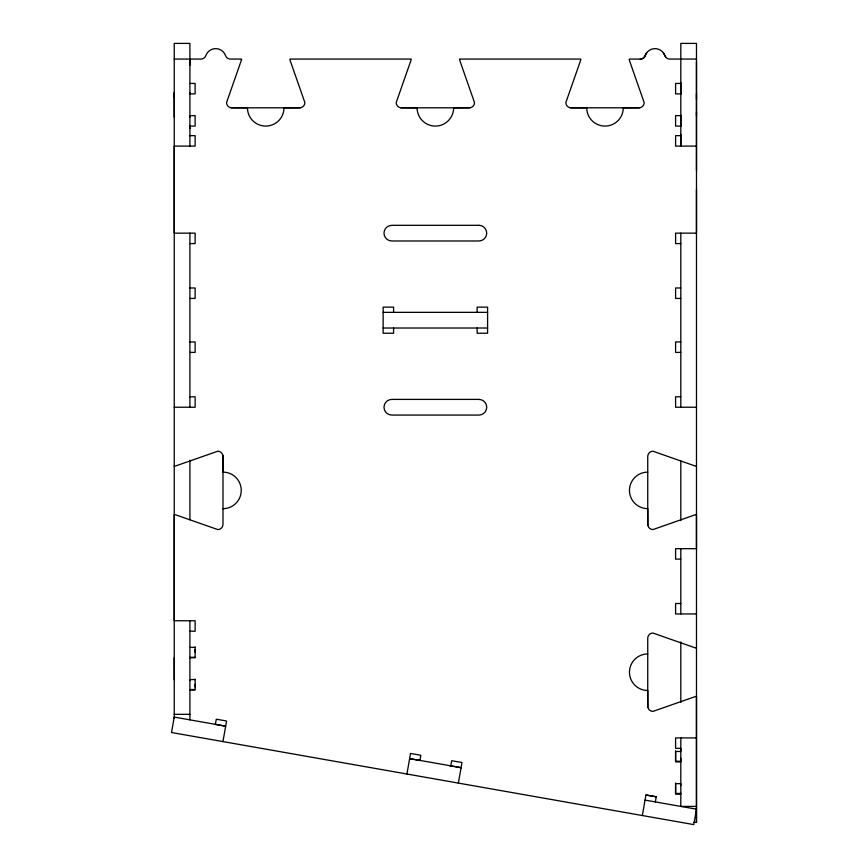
<?xml version="1.0" encoding="UTF-8"?>
<svg xmlns="http://www.w3.org/2000/svg" width="868" height="868" viewBox="0 0 868 868"><rect width="100%" height="100%" fill="white"/><g stroke="black" fill="none" stroke-linecap="round" stroke-linejoin="round"><path stroke-width="1.3" d="M174.24 97.509L174.24 92.442M174.24 679.557L174.24 657.792M174.24 93.885L174.24 117.082M189.908 92.442L189.908 93.885L195.126 93.885L195.126 83.437L189.908 83.437M189.908 128.486L189.908 126.088L195.126 126.088L195.126 115.639L189.853 115.639L189.908 117.082M189.908 65.165L189.908 59.067M195.126 686.913L195.126 684.299M195.126 652.096L195.126 649.481M675.597 783.023L675.597 793.46L680.816 793.46M675.597 750.82L675.597 761.258L680.816 761.258L680.816 758.231M680.816 785.616L680.816 783.663L675.597 783.663L675.597 794.111L680.816 794.111M680.816 146.399L680.816 134.356M680.816 126.337L680.816 115.411M680.816 94.232L680.816 82.406M696.483 115.639L696.483 112.015M693.868 822.332L696.483 822.332L696.483 696.472A5.251 5.251 0 0 0 694.986 696.689L652.964 711.391A5.219 5.219 0 0 1 647.745 706.172L647.745 638.284A5.219 5.219 0 0 1 652.964 633.054L694.986 647.767A5.23 5.23 0 0 0 696.483 647.984M696.483 189.625L696.483 233.145L675.597 233.145L675.597 243.593L680.816 243.593M696.483 170.475L696.483 61.682M189.908 679.926L189.908 680.61M215.383 724.346L216.295 719.203L226.581 721.015L222.946 741.587M406.918 774.028L410.553 753.457L420.839 755.269L419.938 760.411M450.796 765.847L451.696 760.704L461.982 762.516L458.358 783.088M642.331 815.529L645.955 794.958L656.251 796.77L655.34 801.989M644.447 56.962L646.649 52.829M300.621 107.719L283.999 107.806A18.282 18.282 0 0 1 265.716 126.088A18.282 18.282 0 0 1 247.445 107.806L230.823 107.719M470.261 107.719L453.639 107.806A18.282 18.282 0 0 1 435.367 126.088A18.282 18.282 0 0 1 417.085 107.806L400.463 107.719M639.9 107.719L623.278 107.806A18.282 18.282 0 0 1 605.007 126.088A18.282 18.282 0 0 1 586.725 107.806L570.113 107.719M174.24 59.067L200.92 59.067A5.219 5.219 0 0 0 205.846 55.585A10.449 10.449 0 0 1 225.539 55.585A5.219 5.219 0 0 0 230.465 59.067L241.478 59.067A5.208 5.208 0 0 1 241.261 60.565L226.548 102.587A5.219 5.219 0 0 0 231.778 107.806L299.666 107.806A5.219 5.219 0 0 0 304.885 102.587L290.183 60.565A5.219 5.219 0 0 1 289.966 59.067L411.117 59.067A5.23 5.23 0 0 1 410.9 60.565L396.188 102.587A5.219 5.219 0 0 0 401.417 107.806L469.306 107.806A5.219 5.219 0 0 0 474.525 102.587L459.823 60.565A5.219 5.219 0 0 1 459.606 59.067L580.768 59.067A5.23 5.23 0 0 1 580.54 60.565L565.838 102.587A5.219 5.219 0 0 0 571.057 107.806L638.946 107.806A5.219 5.219 0 0 0 644.175 102.587L629.463 60.565A5.208 5.208 0 0 1 629.246 59.067L640.259 59.067A5.219 5.219 0 0 0 645.184 55.585A10.449 10.449 0 0 1 664.877 55.585A5.219 5.219 0 0 0 669.803 59.067L696.483 59.067M680.816 83.437L675.597 83.437L675.597 93.885L680.87 93.885M680.87 115.639L675.597 115.639L675.597 126.088L680.816 126.088M189.908 135.658L195.126 135.658L195.126 146.106L174.24 146.106L174.24 233.145L195.126 233.145L195.126 243.593L189.908 243.593M680.816 135.658L675.597 135.658L675.597 146.106L696.483 146.106M189.908 287.981L195.126 287.981L195.126 298.429L189.908 298.429M680.816 287.981L675.597 287.981L675.597 298.429L680.816 298.429M383.135 312.35L487.588 312.35M383.135 328.017L487.588 328.017M189.908 341.949L195.126 341.949L195.126 352.397L189.908 352.397M680.816 341.949L675.597 341.949L675.597 352.397L680.816 352.397M189.908 396.784L195.126 396.784L195.126 407.233L174.24 407.233M680.816 396.784L675.597 396.784L675.597 407.233L696.483 407.233M680.816 559.111L675.597 559.111L675.597 548.674L696.483 548.674L696.483 514.637A5.251 5.251 0 0 0 694.986 514.854L652.964 529.567A5.219 5.219 0 0 1 647.745 524.337L647.745 456.449A5.219 5.219 0 0 1 652.964 451.23L694.986 465.932A5.23 5.23 0 0 0 696.483 466.149M680.816 603.51L675.597 603.51L675.597 613.947L696.483 613.947M189.908 631.199L195.126 631.199L195.126 620.75L174.24 620.75L174.24 514.637A5.23 5.23 0 0 1 175.737 514.854L217.759 529.567A5.219 5.219 0 0 0 222.989 524.337L222.989 456.449A5.219 5.219 0 0 0 217.759 451.23L175.737 465.932A5.251 5.251 0 0 1 174.24 466.149M189.908 647.354L195.126 647.354M189.908 657.315L195.126 657.315M189.908 657.792L195.126 657.792L195.126 646.877M189.908 679.557L195.126 679.557M189.908 689.528L195.126 689.528M189.908 690.006L195.126 690.006L195.126 679.08M174.24 714.321L189.908 714.321M696.483 737.919L675.597 737.919L675.597 748.368L680.816 748.368L680.816 751.46L675.597 751.46L675.597 761.909L680.816 761.909M696.483 806.405L680.816 806.405L680.816 737.919M645.966 795.034L656.251 796.846M225.669 726.158L174.24 717.087L171.517 732.516L693.76 824.6L696.483 809.171L645.033 800.101M409.642 758.589L461.396 767.713L449.429 765.674M215.199 724.379L224.519 726.017M409.653 758.665L420.253 760.531M663.402 52.829L665.615 56.962M647.832 525.292L647.745 508.67A18.282 18.282 0 0 1 629.463 490.398A18.282 18.282 0 0 1 647.745 472.116M647.832 707.127L647.745 690.505A18.282 18.282 0 0 1 629.463 672.223A18.282 18.282 0 0 1 647.745 653.951M222.892 455.494L222.989 472.116A18.282 18.282 0 0 1 241.261 490.398A18.282 18.282 0 0 1 222.978 508.67M696.483 93.885L696.483 99.321M696.483 822.332L696.483 43.4L680.816 43.4L680.816 146.106M680.816 233.145L680.816 407.233M680.816 461.016L680.816 520.616M680.816 548.674L680.816 613.947M680.816 641.886L680.816 702.451M477.14 312.35L477.14 307.131L487.588 307.131L487.588 333.247L477.14 333.247L477.14 328.017M393.584 312.35L393.584 307.131L383.135 307.131L383.135 333.247L393.584 333.247L393.584 328.017M189.908 146.594L189.908 43.4L174.24 43.4L174.24 718.357M189.908 233.145L189.908 407.233M189.908 460.214L189.908 519.715M189.908 620.75L189.908 719.854M645.184 55.585A5.219 5.219 0 0 1 640.259 59.067M478.886 225.311L391.837 225.311A7.834 7.834 0 0 0 384.003 233.145A7.834 7.834 0 0 0 391.837 240.978L478.886 240.978A7.834 7.834 0 0 0 486.72 233.145A7.834 7.834 0 0 0 478.886 225.311M478.886 399.399L391.837 399.399A7.834 7.834 0 0 0 384.003 407.233A7.834 7.834 0 0 0 391.837 415.067L478.886 415.067A7.834 7.834 0 0 0 486.72 407.233A7.834 7.834 0 0 0 478.886 399.399"/></g></svg>
